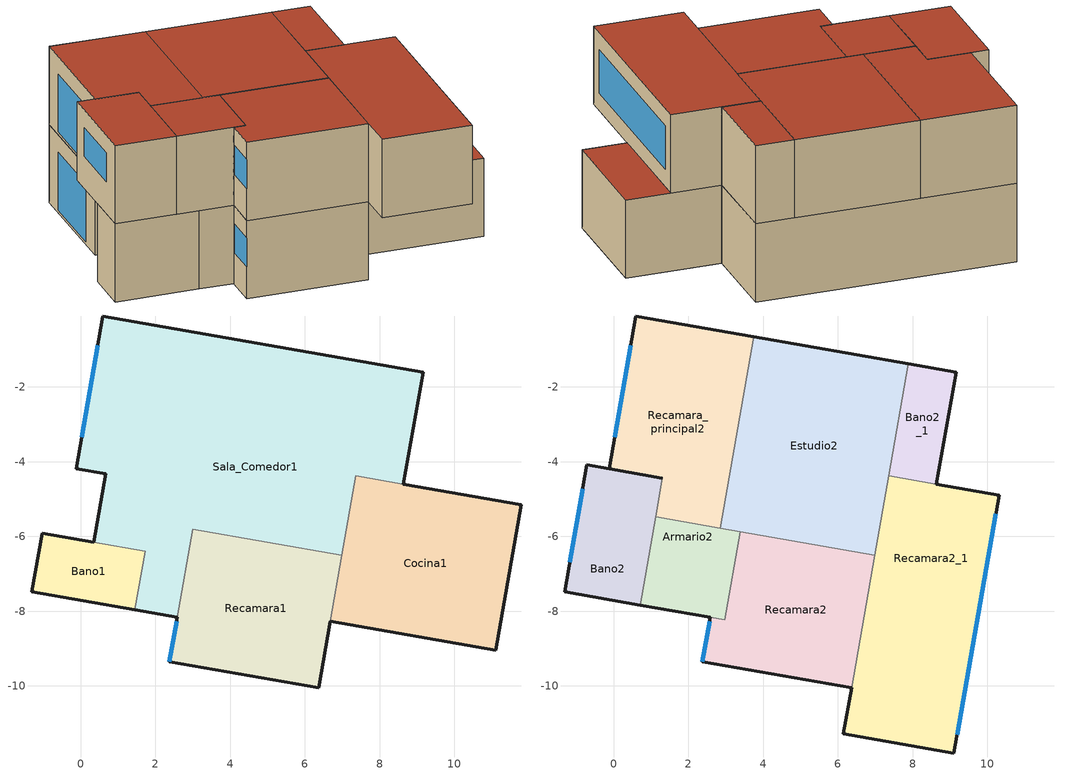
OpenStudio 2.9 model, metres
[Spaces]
Bano1
 floor adiabatic (10cm_CAD): 1.45,-7.97 -1.31,-7.49 -1.03,-5.91 1.72,-6.39 z0
 wall outside (14cm_Tabique): 0.34,-6.15 -1.03,-5.91 -1.31,-7.49 1.45,-7.97 z0:2.7
 wall to Sala_Comedor1 (14cm_Tabique): 1.45,-7.97 1.72,-6.39 0.34,-6.15 z0:2.7
Sala_Comedor1
 floor adiabatic (10cm_CAD): 8.64,-4.61 7.35,-4.38 6.98,-6.5 2.99,-5.8 2.58,-8.17 1.45,-7.97 1.72,-6.39 0.34,-6.15 0.66,-4.33 -0.12,-4.19 0.59,-0.1 9.16,-1.6 z0
 wall outside (14cm_Tabique): 8.64,-4.61 9.16,-1.6 0.59,-0.1 -0.12,-4.19 0.66,-4.33 0.34,-6.15 / 1.45,-7.97 2.58,-8.17 z0:2.7
 wall to Cocina1 (14cm_Tabique): 6.98,-6.5 7.35,-4.38 8.64,-4.61 z0:2.7
 wall to Recamara1 (14cm_Tabique): 2.58,-8.17 2.99,-5.8 6.98,-6.5 z0:2.7
 window: 0.45,-0.89 0.02,-3.35 z0.1:2.1
Recamara1
 floor adiabatic (10cm_CAD): 6.36,-10.05 2.37,-9.35 2.99,-5.8 6.98,-6.5 z0
 wall outside (14cm_Tabique): 2.58,-8.17 2.37,-9.35 6.36,-10.05 6.67,-8.27 z0:2.7
 wall to Cocina1 (14cm_Tabique): 6.67,-8.27 6.98,-6.5 z0:2.7
 window: 2.56,-8.27 2.37,-9.35 z1.1:2.1
Cocina1
 floor adiabatic (10cm_CAD): 11.11,-9.05 6.67,-8.27 7.35,-4.38 11.79,-5.16 z0
 wall outside (14cm_Tabique): 6.67,-8.27 11.11,-9.05 11.79,-5.16 8.64,-4.61 z0:2.7
 roof outside (10cm_CAD): 9.63,-8.79 11.11,-9.05 11.79,-5.16 10.31,-4.9 z2.7
Bano2
 floor to Sala_Comedor1 (10cm_CAD): 0.99,-6.26 0.34,-6.15 0.66,-4.33 1.3,-4.44 z2.7
 floor to Bano1 (10cm_CAD): 0.71,-7.84 -1.31,-7.49 -1.03,-5.91 0.99,-6.26 z2.7
 floor ground (10cm_CAD): 0.34,-6.15 -1.03,-5.91 -0.72,-4.09 0.66,-4.33 z2.7
 wall outside (14cm_Tabique): 1.3,-4.44 -0.12,-4.19 -0.72,-4.09 -1.31,-7.49 0.71,-7.84 z2.7:5.4
 wall to Recamara_principal2 (14cm_Tabique): 1.12,-5.48 1.3,-4.44 z2.7:5.4
 wall to Armario2 (14cm_Tabique): 0.71,-7.84 1.12,-5.48 z2.7:5.4
 window: -0.83,-4.73 -1.17,-6.7 z3.8:4.8
 roof outside (10cm_CAD): -1.31,-7.49 0.71,-7.84 1.3,-4.44 -0.72,-4.09 z5.4
Recamara_principal2
 floor to Sala_Comedor1 (10cm_CAD): 2.85,-5.78 1.12,-5.48 1.3,-4.44 -0.12,-4.19 0.59,-0.1 3.74,-0.66 z2.7
 wall outside (14cm_Tabique): 3.74,-0.66 0.59,-0.1 -0.12,-4.19 1.3,-4.44 z2.7:5.4
 wall to Estudio2 (14cm_Tabique): 2.85,-5.78 3.74,-0.66 z2.7:5.4
 wall to Armario2 (14cm_Tabique): 1.12,-5.48 2.85,-5.78 z2.7:5.4
 window: 0.45,-0.89 0.02,-3.35 z2.8:4.8
 roof outside (10cm_CAD): -0.12,-4.19 1.3,-4.44 1.12,-5.48 2.85,-5.78 3.74,-0.66 0.59,-0.1 z5.4
Armario2
 floor to Sala_Comedor1 (10cm_CAD): 2.58,-8.17 1.45,-7.97 1.72,-6.39 0.99,-6.26 1.12,-5.48 2.99,-5.8 z2.7
 floor to Recamara1 (10cm_CAD): 2.97,-8.24 2.58,-8.17 2.99,-5.8 3.39,-5.87 z2.7
 floor to Bano1 (10cm_CAD): 1.45,-7.97 0.71,-7.84 0.99,-6.26 1.72,-6.39 z2.7
 wall outside (14cm_Tabique): 0.71,-7.84 2.58,-8.17 z2.7:5.4
 wall to Estudio2 (14cm_Tabique): 3.39,-5.87 2.85,-5.78 z2.7:5.4
 wall to Recamara2 (14cm_Tabique): 2.58,-8.17 2.97,-8.24 3.39,-5.87 z2.7:5.4
 roof outside (10cm_CAD): 0.71,-7.84 2.97,-8.24 3.39,-5.87 1.12,-5.48 z5.4
Estudio2
 floor to Sala_Comedor1 (10cm_CAD): 6.98,-6.5 2.85,-5.78 3.74,-0.66 7.88,-1.38 z2.7
 wall outside (14cm_Tabique): 7.88,-1.38 3.74,-0.66 z2.7:5.4
 wall to Bano2_1 (14cm_Tabique): 7.35,-4.38 7.88,-1.38 z2.7:5.4
 wall to Recamara2_1 (14cm_Tabique): 6.98,-6.5 7.35,-4.38 z2.7:5.4
 wall to Recamara2 (14cm_Tabique): 3.39,-5.87 6.98,-6.5 z2.7:5.4
 roof outside (10cm_CAD): 2.85,-5.78 6.98,-6.5 7.88,-1.38 3.74,-0.66 z5.4
Recamara2
 floor to Recamara1 (10cm_CAD): 6.36,-10.05 2.37,-9.35 2.58,-8.17 2.97,-8.24 3.39,-5.87 6.98,-6.5 z2.7
 wall outside (14cm_Tabique): 2.58,-8.17 2.37,-9.35 6.36,-10.05 z2.7:5.4
 wall to Recamara2_1 (14cm_Tabique): 6.36,-10.05 6.98,-6.5 z2.7:5.4
 window: 2.56,-8.27 2.37,-9.35 z3.8:4.8
 roof outside (10cm_CAD): 2.37,-9.35 6.36,-10.05 6.98,-6.5 3.39,-5.87 2.97,-8.24 2.58,-8.17 z5.4
Bano2_1
 floor to Sala_Comedor1 (10cm_CAD): 8.64,-4.61 7.35,-4.38 7.88,-1.38 9.16,-1.6 z2.7
 wall outside (14cm_Tabique): 8.64,-4.61 9.16,-1.6 7.88,-1.38 z2.7:5.4
 wall to Recamara2_1 (14cm_Tabique): 7.35,-4.38 8.64,-4.61 z2.7:5.4
 roof outside (10cm_CAD): 7.35,-4.38 8.64,-4.61 9.16,-1.6 7.88,-1.38 z5.4
Recamara2_1
 floor to Cocina1 (10cm_CAD): 9.63,-8.79 6.67,-8.27 7.35,-4.38 10.31,-4.9 z2.7
 floor ground (10cm_CAD): 9.1,-11.8 6.15,-11.28 6.67,-8.27 9.63,-8.79 z2.7
 wall outside (14cm_Tabique): 6.36,-10.05 6.15,-11.28 9.1,-11.8 10.31,-4.9 8.64,-4.61 z2.7:5.4
 window: 9.19,-11.3 10.22,-5.39 z3.3:4.8
 roof outside (10cm_CAD): 6.15,-11.28 9.1,-11.8 10.31,-4.9 7.35,-4.38 z5.4
[Building]
Building 1: Space Type=189.1-2009 - Office - OpenOffice - CZ4-8; Default Construction Set=189.1-2009 - CZ5 - Office
[Site]
Pachuca: Latitude {deg}=20.133; Longitude {deg}=-98.75; Time Zone {hr}=-6; Elevation {m}=2435
[ClimateZones]
Climate Zone Institution Name 1=ASHRAE; Climate Zone Document Name 1=ANSI/ASHRAE Standard 169; Climate Zone Document Year 1=2006; Climate Zone Institution Name 2=CEC; Climate Zone Document Name 2=California Climate Zone Descriptions; Climate Zone Document Year 2=1995
[DefaultConstructionSet]
189.1-2009 - CZ5 - Office: Default Exterior Surface Constructions=Default Surface Constructions 13; Default Interior Surface Constructions=Default Surface Constructions 14; Default Ground Contact Surface Constructions=Default Surface Constructions 15; Default Exterior SubSurface Constructions=Default Sub Surface Constructions 9; Default Interior SubSurface Constructions=Default Sub Surface Constructions 10; Interior Partition Construction=Interior Partition
[DefaultSurfaceConstructions]
Name | Floor Construction | Wall Construction | Roof Ceiling Construction
Default Surface Constructions 13 | ExtSlabCarpet 4in ClimateZone 1-8 | ASHRAE 189.1-2009 ExtWall Mass ClimateZone 5 | ASHRAE 189.1-2009 ExtRoof IEAD ClimateZone 2-5
Default Surface Constructions 14 | Interior Floor | Interior Wall | Interior Ceiling
Default Surface Constructions 15 | ExtSlabCarpet 4in ClimateZone 1-8 | ExtSlabCarpet 4in ClimateZone 1-8 | ExtSlabCarpet 4in ClimateZone 1-8
[Construction]
ExtSlabCarpet 4in ClimateZone 1-8: MAT-CC05 4 HW CONCRETE, CP02 CARPET PAD
Interior Floor: F16 Acoustic tile, F05 Ceiling air space resistance, M11 100mm lightweight concrete
Interior Wall: G01a 19mm gypsum board, F04 Wall air space resistance, G01a 19mm gypsum board
Interior Ceiling: M11 100mm lightweight concrete, F05 Ceiling air space resistance, F16 Acoustic tile
Exterior Door: F08 Metal surface, I01 25mm insulation board
Interior Window: Clear 3mm
Interior Door; Interior Partition: G05 25mm wood
ASHRAE 189.1-2009 ExtRoof IEAD ClimateZone 2-5: Roof Membrane, Roof Insulation [21], Metal Decking
ASHRAE 189.1-2009 ExtWindow ClimateZone 4-5: Theoretical Glass [207]
ASHRAE 189.1-2009 ExtWall Mass ClimateZone 5: 1IN Stucco, 8IN Concrete HW, Wall Insulation [40], 14cm_Tabique
10cm_CAD: 10cm_CAD
14cm_Tabique: 14cm_Tabique
[Material]
Name | Roughness | Thickness {m} | Conductivity {W/m-K} | Density {kg/m3} | Specific Heat {J/kg-K} | Thermal Absorptance | Solar Absorptance | Visible Absorptance
MAT-CC05 4 HW CONCRETE | Rough | 0.1016 | 1.311 | 2240 | 836.8 | 0.9 | 0.85 | 0.85
1IN Stucco | Smooth | 0.0253 | 0.6918 | 1858 | 837 | 0.9 | 0.92 | 0.92
8IN Concrete HW | MediumRough | 0.2033 | 1.7296 | 2243 | 837 | 0.9 | 0.65 | 0.65
14cm_Tabique | MediumRough | 0.14 | 0.7 | 1970 | 800 | 0.9 | 0.4 | 0.4
Roof Membrane | VeryRough | 0.0095 | 0.16 | 1121.29 | 1460 | 0.9 | 0.7 | 0.7
Metal Decking | MediumSmooth | 0.0015 | 45.006 | 7680 | 418.4 | 0.9 | 0.6 | 0.6
F16 Acoustic tile | MediumSmooth | 0.0191 | 0.06 | 368 | 590 | 0.9 | 0.3 | 0.3
M11 100mm lightweight concrete | MediumRough | 0.1016 | 0.53 | 1280 | 840 | 0.9 | 0.5 | 0.5
G01a 19mm gypsum board | MediumSmooth | 0.019 | 0.16 | 800 | 1090 | 0.9 | 0.4 | 0.4
F08 Metal surface | Smooth | 0.0008 | 45.28 | 7824 | 500 | 0.9 | 0.7 | 0.7
I01 25mm insulation board | MediumRough | 0.0254 | 0.03 | 43 | 1210 | 0.9 | 0.6 | 0.6
G05 25mm wood | MediumSmooth | 0.0254 | 0.15 | 608 | 1630 | 0.9 | 0.5 | 0.5
Roof Insulation [21] | MediumRough | 0.2105 | 0.049 | 265 | 836.8 | 0.9 | 0.7 | 0.7
Wall Insulation [40] | MediumRough | 0.0794 | 0.0432 | 91 | 837 | 0.9 | 0.5 | 0.5
10cm_CAD | MediumRough | 0.1 | 2 | 2400 | 1000 |  | 0.4 | 0.4
[Material:NoMass]
CP02 CARPET PAD: Roughness=Smooth; Thermal Resistance {m2-K/W}=0.1; Thermal Absorptance=0.9; Solar Absorptance=0.8; Visible Absorptance=0.8
[Material:AirGap]
Name | Thermal Resistance {m2-K/W}
F05 Ceiling air space resistance | 0.18
F04 Wall air space resistance | 0.15
[DefaultSubSurfaceConstructions]
Name | Fixed Window Construction | Operable Window Construction | Door Construction | Tubular Daylight Dome Construction | Tubular Daylight Diffuser Construction
Default Sub Surface Constructions 9 | ASHRAE 189.1-2009 ExtWindow ClimateZone 4-5 | ASHRAE 189.1-2009 ExtWindow ClimateZone 4-5 | Exterior Door | Interior Window | Interior Window
Default Sub Surface Constructions 10 | Interior Window | Interior Window | Interior Door
[WindowMaterial:Glazing] Optical Data Type=SpectralAverage; Thickness {m}=0.003; Back Side Solar Reflectance at Normal Incidence=0; Back Side Visible Reflectance at Normal Incidence=0; Infrared Transmittance at Normal Incidence=0; Dirt Correction Factor for Solar and Visible Transmittance=1; Solar Diffusing=No
Name | Solar Transmittance at Normal Incidence | Front Side Solar Reflectance at Normal Incidence | Visible Transmittance at Normal Incidence | Front Side Visible Reflectance at Normal Incidence | Front Side Infrared Hemispherical Emissivity | Back Side Infrared Hemispherical Emissivity | Conductivity {W/m-K}
Clear 3mm | 0.837 | 0.075 | 0.898 | 0.081 | 0.84 | 0.84 | 0.9
Theoretical Glass [207] | 0.3311 | 0.6189 | 0.44 | 0.51 | 0.9 | 0.9 | 0.0133
[WindowMaterial:Blind]
Window Material Blind 1: Slat Width {m}=0.025; Slat Separation {m}=0.01875; Front Side Slat Beam Solar Reflectance=0.5; Back Side Slat Beam Solar Reflectance=0.5; Front Side Slat Diffuse Solar Reflectance=0.5; Back Side Slat Diffuse Solar Reflectance=0.5; Slat Beam Visible Transmittance=0
[SpaceType]
189.1-2009 - Office - OpenOffice - CZ4-8: Default Schedule Set=189.1-2009 - Office - OpenOffice - CZ4-8 Schedule Set; Design Specification Outdoor Air Object=189.1-2009 - Office - OpenOffice - CZ4-8 Ventilation; Standards Building Type=Office; Standards Space Type=OpenOffice
[DefaultScheduleSet]
189.1-2009 - Office - OpenOffice - CZ4-8 Schedule Set: Number of People Schedule=Office Work Occ; People Activity Level Schedule=Office Activity; Lighting Schedule=Office Bldg Light; Electric Equipment Schedule=Office Bldg Equip; Infiltration Schedule=Office Infil Quarter On
[DesignSpecification:OutdoorAir]
189.1-2009 - Office - OpenOffice - CZ4-8 Ventilation: Outdoor Air Method=Sum; Outdoor Air Flow per Person {m3/s-person}=0.00943895
[ShadingControl]
Shading Control 1: Shading Type=InteriorBlind; Shading Device Material=Window Material Blind 1
[BuildingStory] Nominal Z Coordinate {m}=0; Nominal Floor to Floor Height {m}=2.7
Building Story 1; Building Story 2
[Space]
Name | Building Story | Thermal Zone
Bano1 | Building Story 1 | TZ_Bano1
Sala_Comedor1 | Building Story 1 | TZ_Sala_Comedor1
Recamara1 | Building Story 1 | TZ_Recamara1
Cocina1 | Building Story 1 | TZ_Cocina1
Bano2 | Building Story 2 | TZ_Bano2
Recamara_principal2 | Building Story 2 | TZ_Recamara_principal2
Armario2 | Building Story 2 | TZ_Armario2
Estudio2 | Building Story 2 | TZ_Estudio2
Recamara2 | Building Story 2 | TZ_Recamara2
Bano2_1 | Building Story 2 | TZ_Bano2_1
Recamara2_1 | Building Story 2 | TZ_Recamara2_1
[ThermalZone] Use Ideal Air Loads=No
TZ_Recamara2; TZ_Bano2_1; TZ_Estudio2; TZ_Recamara_principal2; TZ_Armario2; TZ_Bano2; TZ_Cocina1; TZ_Recamara2_1; TZ_Recamara1; TZ_Sala_Comedor1; TZ_Bano1
[Sizing:Zone] Zone Cooling Design Supply Air Temperature Input Method=SupplyAirTemperature; Zone Cooling Design Supply Air Temperature {C}=14; Zone Cooling Design Supply Air Temperature Difference {deltaC}=11.11; Zone Heating Design Supply Air Temperature Input Method=SupplyAirTemperature; Zone Heating Design Supply Air Temperature {C}=40; Zone Heating Design Supply Air Temperature Difference {deltaC}=11.11; Zone Cooling Design Supply Air Humidity Ratio {kg-H2O/kg-air}=0.0085; Zone Heating Design Supply Air Humidity Ratio {kg-H2O/kg-air}=0.008; Cooling Design Air Flow Method=DesignDay; Heating Design Air Flow Method=DesignDay; Account for Dedicated Outdoor Air System=No; Dedicated Outdoor Air System Control Strategy=NeutralSupplyAir; Dedicated Outdoor Air Low Setpoint Temperature for Design {C}=autosize; Dedicated Outdoor Air High Setpoint Temperature for Design {C}=autosize
TZ_Recamara2; TZ_Bano2_1; TZ_Estudio2; TZ_Recamara_principal2; TZ_Armario2; TZ_Bano2; TZ_Cocina1; TZ_Recamara2_1; TZ_Recamara1; TZ_Sala_Comedor1; TZ_Bano1
[Schedule:Ruleset]
Name | Default Day Schedule | Summer Design Day Schedule | Winter Design Day Schedule
Office Bldg Light | Office Bldg Light Default Schedule | Office Bldg Light Summer Design Day | Office Bldg Light Winter Design Day
Office Activity | Office Activity Default Schedule | Office Activity Summer Design Day | Office Activity Winter Design Day
Office Infil Quarter On | Office Infil Quarter On Default Schedule | Office Infil Quarter On Summer Design Day | Office Infil Quarter On Winter Design Day
Office Bldg Equip | Office Bldg Equip Default Schedule | Office Bldg Equip Summer Design Day | Office Bldg Equip Winter Design Day
Office Work Occ | Office Bldg Occ Default Schedule | Office Bldg Occ Summer Design Day | Office Bldg Occ Winter Design Day
[Schedule:Day]
Office Bldg Light Default Schedule: 5, 0, 0.05, 7, 0, 0.1, 8, 0, 0.3, 17, 0, 0.9, 18, 0, 0.7, 20, 0, 0.5, 22, 0, 0.3, 23, 0, 0.1, 24, 0, 0.05
Office Bldg Light Summer Design Day; Office Infil Quarter On Rule 1 Day Schedule; Office Bldg Equip Summer Design Day: 24, 0, 1
Office Bldg Light Winter Design Day; Office Bldg Equip Winter Design Day; Office Bldg Occ Winter Design Day; Office Bldg Occ Rule 1 Day Schedule: 24, 0, 0
Office Bldg Light Rule 1 Day Schedule: 24, 0, 0.05
Office Bldg Light Rule 2 Day Schedule: 6, 0, 0.05, 8, 0, 0.1, 14, 0, 0.5, 17, 0, 0.15, 24, 0, 0.05
Office Activity Default Schedule; Office Activity Summer Design Day; Office Activity Winter Design Day: 24, 0, 132
Office Infil Quarter On Default Schedule; Office Infil Quarter On Summer Design Day: 6, 0, 1, 22, 0, 0.25, 24, 0, 1
Office Infil Quarter On Winter Design Day; Office Infil Quarter On Rule 2 Day Schedule: 6, 0, 1, 18, 0, 0.25, 24, 0, 1
Office Bldg Equip Default Schedule: 8, 0, 0.4, 12, 0, 0.9, 13, 0, 0.8, 17, 0, 0.9, 18, 0, 0.8, 20, 0, 0.6, 22, 0, 0.5, 24, 0, 0.4
Office Bldg Equip Rule 1 Day Schedule: 24, 0, 0.3
Office Bldg Equip Rule 2 Day Schedule: 6, 0, 0.3, 8, 0, 0.4, 14, 0, 0.5, 17, 0, 0.35, 24, 0, 0.3
Office Bldg Occ Default Schedule: 6, 0, 0, 7, 0, 0.1, 8, 0, 0.2, 12, 0, 0.85, 13, 0, 0.5, 17, 0, 0.85, 18, 0, 0.7, 20, 0, 0.4, 22, 0, 0.1, 24, 0, 0.05
Office Bldg Occ Summer Design Day: 6, 0, 0, 22, 0, 1, 24, 0, 0.05
Office Bldg Occ Rule 2 Day Schedule: 6, 0, 0, 8, 0, 0.1, 14, 0, 0.4, 17, 0, 0.1, 24, 0, 0
[Schedule:Rule] Apply Monday=No; Apply Tuesday=No; Apply Wednesday=No; Apply Thursday=No; Apply Friday=No; Date Specification Type=DateRange; Start Month=1; Start Day=1; End Month=12; End Day=31
Name | Schedule Ruleset | Rule Order | Day Schedule | Apply Sunday | Apply Saturday
Office Bldg Light Rule 1 | Office Bldg Light | 0 | Office Bldg Light Rule 1 Day Schedule | Yes | No
Office Bldg Light Rule 2 | Office Bldg Light | 1 | Office Bldg Light Rule 2 Day Schedule | No | Yes
Office Infil Quarter On Rule 1 | Office Infil Quarter On | 0 | Office Infil Quarter On Rule 1 Day Schedule | Yes | No
Office Infil Quarter On Rule 2 | Office Infil Quarter On | 1 | Office Infil Quarter On Rule 2 Day Schedule | No | Yes
Office Bldg Equip Rule 1 | Office Bldg Equip | 0 | Office Bldg Equip Rule 1 Day Schedule | Yes | No
Office Bldg Equip Rule 2 | Office Bldg Equip | 1 | Office Bldg Equip Rule 2 Day Schedule | No | Yes
Office Work Occ Rule 1 | Office Work Occ | 0 | Office Bldg Occ Rule 1 Day Schedule | Yes | No
Office Work Occ Rule 2 | Office Work Occ | 1 | Office Bldg Occ Rule 2 Day Schedule | No | Yes
